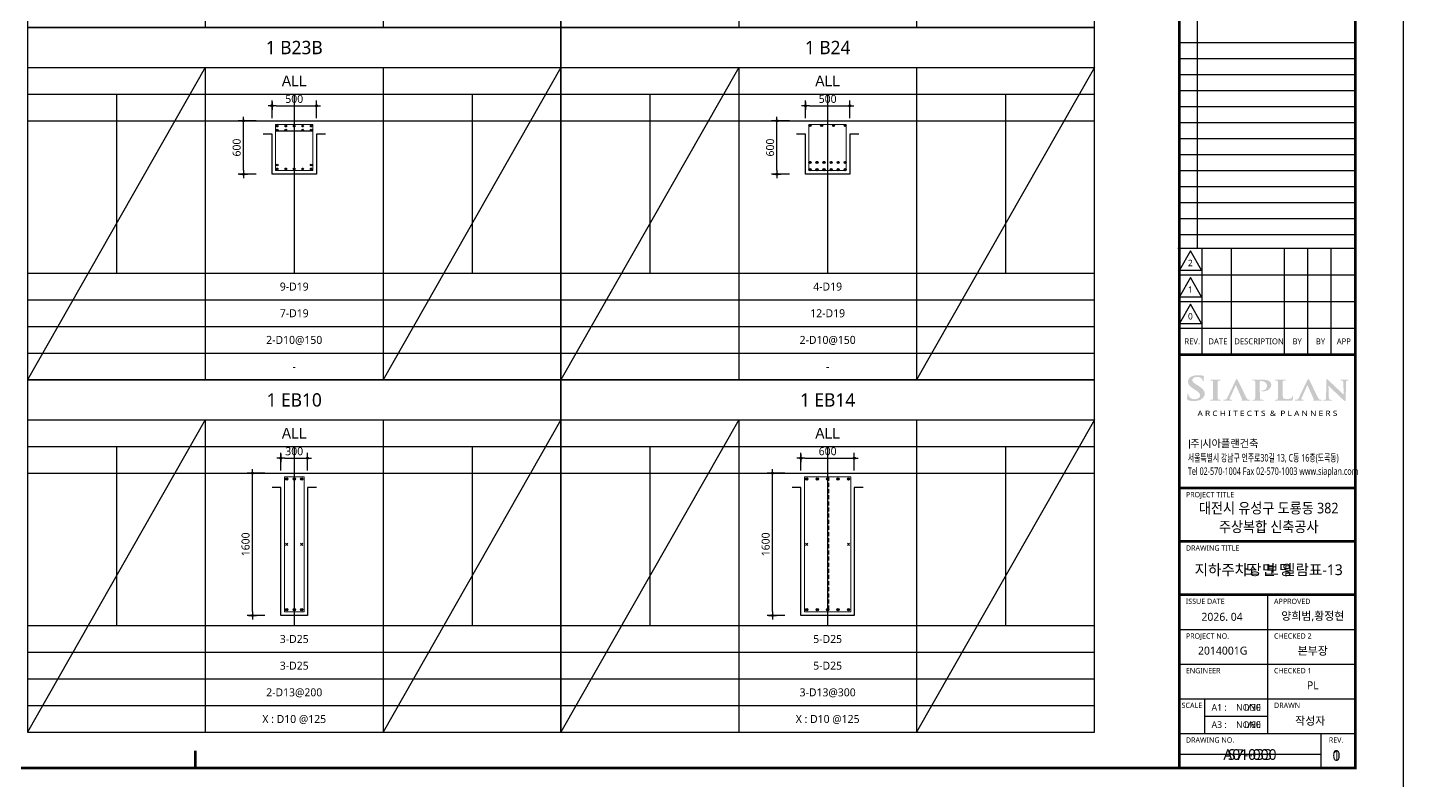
# Model space of a CAD drawing. Header units: millimetres. Extents: x 0 to 252030, y -124740 to 196020.
# Drawn here: x 85353 to 100830, y 107140 to 115610 of the extents above; entities that cross this region are included whole.
import ezdxf
from ezdxf.enums import TextEntityAlignment as Align

# ---------------------------------------------------------------- set-up
doc = ezdxf.new("R2010")
doc.units = ezdxf.units.MM
doc.header["$LTSCALE"] = 30
doc.linetypes.add('HID', pattern=[2.3, 1.5, -0.8])
doc.layers.get('DEFPOINTS').update_dxf_attribs({"color": 142})
for name, color, linetype in [('0-SEC1', 3, 'Continuous'), ('AA-SHEET-TEXT', 3, 'Continuous'), ('CON', 2, 'Continuous'), ('DIM', 7, 'Continuous'), ('ETC', 7, 'Continuous'), ('S-철근', 3, 'Continuous'), ('SHEET', 7, 'Continuous'), ('TXT', 3, 'Continuous'), ('XR-FORM_(도룡동)$0$Sheet', 7, 'Continuous'), ('XR-FORM_(도룡동)$0$TEXT', 3, 'Continuous')]:
    doc.layers.add(name, color=color, linetype=linetype)
for name, color, linetype, lineweight in [('SkinBar', 7, 'Continuous', 0), ('Stirrup', 1, 'Continuous', 0), ('TieBar', 7, 'HID', 0)]:
    doc.layers.add(name, color=color, linetype=linetype, lineweight=lineweight)
doc.styles.get("Standard").update_dxf_attribs({"font": 'malgun.ttf'})
doc.styles.add('XR-FORM$0$맑은고딕', font='malgun.ttf')
doc.styles.add('XR-FORM_(도룡동)$0$맑은고딕', font='malgun.ttf')
doc.styles.add('XR-FORM_(도룡동)$0$충북옥천_FORM$0$맑은고딕', font='malgun.ttf')
doc.styles.add('XR-FORM_(도룡동)$1$맑은고딕', font='malgun.ttf')
doc.styles.add('XR-FORM_(도룡동)$2$맑은고딕', font='malgun.ttf')
doc.styles.add('XR-FORM_(도룡동)$3$맑은고딕', font='malgun.ttf')
doc.styles.add('돋움', font='Dotum.ttf')
doc.styles.add('맑은 고딕', font='malgun.ttf')
doc.styles.add('맑은고딕', font='malgun.ttf')
doc.dimstyles.new('30NDIM', dxfattribs={"dimscale": 50, "dimtxt": 3, "dimasz": 1.5, "dimexe": 2, "dimexo": 6, "dimgap": 1, "dimtad": 1, "dimdec": 0, "dimrnd": 0.25, "dimzin": 0, "dimdsep": 46, "dimtxsty": 'Standard', "dimblk": 'Z_DOT', "dimcen": 5, "dimclrd": 256, "dimclre": 256, "dimclrt": 3, "dimadec": 0, "dimazin": 0, "dimtm": 1e-09, "dimtfac": 1, "dimtdec": 0, "dimtix": 1, "dimtmove": 2, "dimatfit": 1, "dimldrblk": 'Z_DOT', "dimfxl": 1, "dimtolj": 1, "dimtzin": 0, "dimarcsym": 0})

# ---------------------------------------------------------------- blocks, each defined once
blk = doc.blocks.new('XR-FORM_(도룡동)$0$S')
at = {"layer": 'XR-FORM_(도룡동)$0$Sheet'}
h = blk.add_hatch(color=6, dxfattribs=at)
edge = h.paths.add_edge_path()
edge.add_spline(control_points=[(76338, 15545), (76338, 15545), (76295, 15571), (76295, 15571), (76172, 15645), (76132, 15687), (76132, 15744), (76132, 15817), (76203, 15865), (76313, 15865), (76409, 15865), (76454, 15832), (76479, 15807), (76511, 15775), (76518, 15737), (76518, 15729), (76518, 15711), (76524, 15702), (76538, 15702), (76557, 15702), (76559, 15724), (76559, 15744), (76559, 15811), (76562, 15848), (76564, 15870), (76564, 15870), (76565, 15890), (76565, 15890), (76565, 15905), (76548, 15908), (76540, 15909), (76494, 15919), (76430, 15930), (76333, 15930), (76119, 15930), (75970, 15833), (75970, 15695), (75970, 15588), (76037, 15502), (76202, 15401), (76202, 15401), (76273, 15357), (76273, 15357), (76398, 15281), (76423, 15225), (76423, 15165), (76423, 15099), (76352, 15030), (76220, 15030), (76155, 15030), (76041, 15045), (76002, 15150), (75994, 15172), (75988, 15197), (75988, 15211), (75988, 15217), (75988, 15236), (75968, 15236), (75948, 15236), (75946, 15209), (75945, 15201), (75945, 15201), (75945, 15197), (75945, 15197), (75943, 15174), (75938, 15104), (75938, 15040), (75938, 15011), (75943, 15004), (75970, 14994), (76035, 14972), (76103, 14962), (76198, 14962), (76298, 14962), (76379, 14979), (76447, 15013), (76575, 15079), (76595, 15177), (76595, 15230), (76595, 15347), (76528, 15430), (76338, 15545)], knot_values=[0, 0, 0, 0, 1, 1, 1, 2, 2, 2, 3, 3, 3, 4, 4, 4, 5, 5, 5, 6, 6, 6, 7, 7, 7, 8, 8, 8, 9, 9, 9, 10, 10, 10, 11, 11, 11, 12, 12, 12, 13, 13, 13, 14, 14, 14, 15, 15, 15, 16, 16, 16, 17, 17, 17, 18, 18, 18, 19, 19, 19, 20, 20, 20, 21, 21, 21, 22, 22, 22, 23, 23, 23, 24, 24, 24, 25, 25, 25, 26, 26, 26, 27, 27, 27, 27], degree=3, periodic=0)
h = blk.add_hatch(color=6, dxfattribs=at)
edge = h.paths.add_edge_path()
edge.add_spline(control_points=[(77180, 15007), (77180, 15007), (77166, 15007), (77166, 15007), (77156, 15007), (77148, 15007), (77134, 15009), (77098, 15014), (77093, 15029), (77089, 15056), (77084, 15098), (77084, 15641), (77086, 15677), (77089, 15714), (77100, 15725), (77131, 15729), (77143, 15731), (77153, 15732), (77163, 15732), (77163, 15732), (77180, 15732), (77180, 15732), (77188, 15732), (77195, 15739), (77195, 15747), (77195, 15755), (77188, 15761), (77180, 15761), (77180, 15761), (76814, 15761), (76814, 15761), (76806, 15761), (76800, 15755), (76800, 15747), (76800, 15739), (76806, 15732), (76814, 15732), (76814, 15732), (76832, 15732), (76832, 15732), (76847, 15732), (76860, 15730), (76871, 15728), (76897, 15723), (76909, 15710), (76912, 15677), (76912, 15677), (76912, 15677), (76912, 15677), (76914, 15650), (76915, 15103), (76908, 15057), (76904, 15025), (76895, 15014), (76873, 15011), (76858, 15008), (76843, 15007), (76827, 15007), (76826, 15007), (76814, 15007), (76814, 15007), (76806, 15007), (76800, 15000), (76800, 14992), (76800, 14984), (76806, 14977), (76814, 14977), (76814, 14977), (77180, 14977), (77180, 14977), (77188, 14977), (77195, 14984), (77195, 14992), (77195, 15000), (77188, 15007), (77180, 15007)], knot_values=[0, 0, 0, 0, 1, 1, 1, 2, 2, 2, 3, 3, 3, 4, 4, 4, 5, 5, 5, 6, 6, 6, 7, 7, 7, 8, 8, 8, 9, 9, 9, 10, 10, 10, 11, 11, 11, 12, 12, 12, 13, 13, 13, 14, 14, 14, 15, 15, 15, 16, 16, 16, 17, 17, 17, 18, 18, 18, 19, 19, 19, 20, 20, 20, 21, 21, 21, 22, 22, 22, 23, 23, 23, 24, 24, 24, 25, 25, 25, 25], degree=3, periodic=0)
h = blk.add_hatch(color=6, dxfattribs=at)
edge = h.paths.add_edge_path()
edge.add_spline(control_points=[(78289, 15008), (78289, 15008), (78256, 15008), (78256, 15008), (78252, 15008), (78248, 15009), (78243, 15010), (78220, 15014), (78192, 15028), (78158, 15085), (78158, 15085), (77848, 15727), (77836, 15749), (77824, 15773), (77816, 15784), (77802, 15784), (77787, 15784), (77771, 15771), (77757, 15741), (77757, 15741), (77450, 15097), (77450, 15097), (77424, 15042), (77401, 15015), (77350, 15010), (77342, 15009), (77328, 15008), (77317, 15008), (77317, 15008), (77304, 15008), (77304, 15008), (77298, 15008), (77292, 15002), (77292, 14994), (77292, 14987), (77298, 14980), (77304, 14980), (77304, 14980), (77609, 14980), (77609, 14980), (77615, 14980), (77621, 14987), (77621, 14994), (77621, 15002), (77615, 15008), (77609, 15008), (77609, 15008), (77576, 15008), (77576, 15008), (77539, 15008), (77534, 15021), (77534, 15033), (77534, 15044), (77540, 15068), (77552, 15094), (77552, 15094), (77762, 15561), (77762, 15561), (77762, 15561), (78005, 15016), (78004, 15016), (78005, 15014), (78005, 15012), (78004, 15010), (78003, 15008), (78001, 15008), (77998, 15008), (77998, 15008), (77984, 15008), (77984, 15008), (77978, 15008), (77972, 15002), (77972, 14994), (77972, 14987), (77978, 14980), (77984, 14980), (77984, 14980), (78289, 14980), (78289, 14980), (78295, 14980), (78301, 14987), (78301, 14994), (78301, 15002), (78295, 15008), (78289, 15008)], knot_values=[0, 0, 0, 0, 1, 1, 1, 2, 2, 2, 3, 3, 3, 4, 4, 4, 5, 5, 5, 6, 6, 6, 7, 7, 7, 8, 8, 8, 9, 9, 9, 10, 10, 10, 11, 11, 11, 12, 12, 12, 13, 13, 13, 14, 14, 14, 15, 15, 15, 16, 16, 16, 17, 17, 17, 18, 18, 18, 19, 19, 19, 20, 20, 20, 21, 21, 21, 22, 22, 22, 23, 23, 23, 24, 24, 24, 25, 25, 25, 26, 26, 26, 27, 27, 27, 28, 28, 28, 28], degree=3, periodic=0)
h = blk.add_hatch(color=250, dxfattribs=at)
edge = h.paths.add_edge_path()
edge.add_spline(control_points=[(78762, 15355), (78740, 15355), (78721, 15354), (78721, 15339), (78721, 15329), (78732, 15327), (78739, 15326), (78739, 15326), (78761, 15325), (78768, 15325), (78956, 15325), (79092, 15431), (79092, 15577), (79092, 15629), (79059, 15678), (79025, 15703), (79003, 15719), (78945, 15762), (78781, 15762), (78781, 15762), (78772, 15762), (78771, 15762), (78771, 15762), (78376, 15762), (78376, 15762), (78367, 15762), (78360, 15756), (78360, 15748), (78360, 15740), (78367, 15734), (78376, 15734), (78376, 15734), (78423, 15734), (78423, 15734), (78429, 15733), (78435, 15733), (78438, 15732), (78480, 15725), (78488, 15709), (78491, 15677), (78491, 15677), (78491, 15677), (78491, 15677), (78493, 15651), (78494, 15108), (78487, 15062), (78481, 15030), (78474, 15013), (78453, 15010), (78437, 15007), (78422, 15006), (78407, 15006), (78406, 15006), (78396, 15006), (78396, 15006), (78387, 15006), (78380, 14999), (78380, 14991), (78380, 14983), (78387, 14977), (78396, 14977), (78396, 14977), (78791, 14977), (78791, 14977), (78800, 14977), (78807, 14983), (78807, 14991), (78807, 14999), (78800, 15006), (78791, 15006), (78791, 15006), (78781, 15006), (78781, 15006), (78761, 15006), (78733, 15008), (78715, 15010), (78681, 15013), (78672, 15031), (78668, 15061), (78662, 15105), (78662, 15684), (78662, 15690), (78662, 15699), (78664, 15704), (78669, 15705), (78679, 15708), (78707, 15709), (78729, 15709), (78757, 15709), (78810, 15704), (78857, 15670), (78924, 15623), (78931, 15562), (78931, 15520), (78931, 15418), (78833, 15355), (78762, 15355)], knot_values=[0, 0, 0, 0, 1, 1, 1, 2, 2, 2, 3, 3, 3, 4, 4, 4, 5, 5, 5, 6, 6, 6, 7, 7, 7, 8, 8, 8, 9, 9, 9, 10, 10, 10, 11, 11, 11, 12, 12, 12, 13, 13, 13, 14, 14, 14, 15, 15, 15, 16, 16, 16, 17, 17, 17, 18, 18, 18, 19, 19, 19, 20, 20, 20, 21, 21, 21, 22, 22, 22, 23, 23, 23, 24, 24, 24, 25, 25, 25, 26, 26, 26, 27, 27, 27, 28, 28, 28, 29, 29, 29, 30, 30, 30, 31, 31, 31, 32, 32, 32, 32], degree=3, periodic=0)
h = blk.add_hatch(color=250, dxfattribs=at)
edge = h.paths.add_edge_path()
edge.add_spline(control_points=[(79896, 15147), (79880, 15147), (79878, 15134), (79877, 15128), (79875, 15109), (79860, 15082), (79845, 15069), (79815, 15043), (79768, 15042), (79696, 15042), (79592, 15042), (79561, 15049), (79541, 15063), (79541, 15063), (79541, 15063), (79541, 15063), (79522, 15076), (79515, 15314), (79515, 15460), (79515, 15617), (79515, 15645), (79518, 15677), (79521, 15714), (79532, 15724), (79562, 15729), (79578, 15731), (79599, 15732), (79612, 15732), (79620, 15732), (79633, 15732), (79638, 15739), (79640, 15742), (79641, 15745), (79641, 15748), (79641, 15756), (79634, 15762), (79626, 15762), (79626, 15762), (79235, 15762), (79235, 15762), (79226, 15762), (79220, 15756), (79220, 15748), (79220, 15743), (79222, 15738), (79227, 15736), (79227, 15735), (79229, 15735), (79229, 15734), (79235, 15732), (79243, 15732), (79247, 15732), (79265, 15732), (79280, 15731), (79290, 15729), (79331, 15722), (79340, 15709), (79342, 15677), (79344, 15651), (79345, 15108), (79338, 15062), (79332, 15030), (79326, 15013), (79304, 15010), (79290, 15007), (79276, 15006), (79262, 15006), (79262, 15006), (79245, 15006), (79245, 15006), (79237, 15006), (79230, 14999), (79230, 14991), (79230, 14983), (79237, 14977), (79245, 14977), (79245, 14977), (79615, 14977), (79615, 14977), (79615, 14977), (79805, 14976), (79805, 14976), (79874, 14976), (79882, 14981), (79891, 15006), (79901, 15036), (79910, 15113), (79910, 15125), (79910, 15135), (79910, 15147), (79896, 15147)], knot_values=[0, 0, 0, 0, 1, 1, 1, 2, 2, 2, 3, 3, 3, 4, 4, 4, 5, 5, 5, 6, 6, 6, 7, 7, 7, 8, 8, 8, 9, 9, 9, 10, 10, 10, 11, 11, 11, 12, 12, 12, 13, 13, 13, 14, 14, 14, 15, 15, 15, 16, 16, 16, 17, 17, 17, 18, 18, 18, 19, 19, 19, 20, 20, 20, 21, 21, 21, 22, 22, 22, 23, 23, 23, 24, 24, 24, 25, 25, 25, 26, 26, 26, 27, 27, 27, 28, 28, 28, 29, 29, 29, 30, 30, 30, 30], degree=3, periodic=0)
h = blk.add_hatch(color=250, dxfattribs=at)
edge = h.paths.add_edge_path()
edge.add_spline(control_points=[(80974, 15008), (80974, 15008), (80942, 15008), (80942, 15008), (80937, 15008), (80933, 15009), (80928, 15010), (80905, 15014), (80878, 15028), (80843, 15085), (80843, 15085), (80533, 15727), (80521, 15749), (80509, 15773), (80501, 15784), (80487, 15784), (80472, 15784), (80457, 15771), (80442, 15741), (80442, 15741), (80135, 15097), (80135, 15097), (80109, 15042), (80086, 15015), (80035, 15010), (80027, 15009), (80013, 15008), (80002, 15008), (80002, 15008), (79989, 15008), (79989, 15008), (79983, 15008), (79977, 15002), (79977, 14994), (79977, 14987), (79983, 14980), (79989, 14980), (79989, 14980), (80294, 14980), (80294, 14980), (80300, 14980), (80306, 14987), (80306, 14994), (80306, 15002), (80300, 15008), (80294, 15008), (80294, 15008), (80261, 15008), (80261, 15008), (80224, 15008), (80219, 15021), (80219, 15033), (80219, 15044), (80225, 15068), (80237, 15094), (80237, 15094), (80447, 15561), (80447, 15561), (80447, 15561), (80690, 15016), (80690, 15016), (80690, 15014), (80690, 15012), (80689, 15010), (80688, 15008), (80686, 15008), (80683, 15008), (80683, 15008), (80669, 15008), (80669, 15008), (80663, 15008), (80657, 15002), (80657, 14994), (80657, 14987), (80663, 14980), (80669, 14980), (80669, 14980), (80974, 14980), (80974, 14980), (80980, 14980), (80986, 14987), (80986, 14994), (80986, 15002), (80980, 15008), (80974, 15008)], knot_values=[0, 0, 0, 0, 1, 1, 1, 2, 2, 2, 3, 3, 3, 4, 4, 4, 5, 5, 5, 6, 6, 6, 7, 7, 7, 8, 8, 8, 9, 9, 9, 10, 10, 10, 11, 11, 11, 12, 12, 12, 13, 13, 13, 14, 14, 14, 15, 15, 15, 16, 16, 16, 17, 17, 17, 18, 18, 18, 19, 19, 19, 20, 20, 20, 21, 21, 21, 22, 22, 22, 23, 23, 23, 24, 24, 24, 25, 25, 25, 26, 26, 26, 27, 27, 27, 28, 28, 28, 28], degree=3, periodic=0)
h = blk.add_hatch(color=250, dxfattribs=at)
edge = h.paths.add_edge_path()
edge.add_spline(control_points=[(81976, 15761), (81976, 15761), (81692, 15761), (81692, 15761), (81686, 15761), (81681, 15755), (81681, 15747), (81681, 15739), (81686, 15732), (81692, 15732), (81692, 15732), (81700, 15732), (81702, 15732), (81718, 15732), (81744, 15732), (81760, 15726), (81783, 15717), (81794, 15705), (81795, 15641), (81795, 15641), (81806, 15233), (81806, 15224), (81806, 15224), (81806, 15202), (81806, 15202), (81797, 15210), (81212, 15762), (81212, 15762), (81199, 15775), (81187, 15784), (81176, 15784), (81158, 15784), (81158, 15750), (81158, 15740), (81158, 15740), (81148, 15134), (81148, 15134), (81147, 15045), (81143, 15018), (81117, 15011), (81101, 15006), (81079, 15006), (81068, 15006), (81067, 15006), (81057, 15006), (81057, 15006), (81051, 15006), (81046, 14999), (81046, 14991), (81046, 14983), (81051, 14976), (81057, 14976), (81057, 14976), (81353, 14976), (81353, 14976), (81359, 14976), (81364, 14983), (81364, 14991), (81364, 14999), (81359, 15006), (81353, 15006), (81353, 15006), (81342, 15006), (81340, 15006), (81324, 15006), (81303, 15006), (81284, 15013), (81268, 15018), (81251, 15035), (81248, 15122), (81248, 15122), (81237, 15522), (81236, 15534), (81241, 15530), (81780, 15014), (81821, 14978), (81833, 14966), (81851, 14966), (81864, 14966), (81880, 14966), (81882, 14986), (81882, 15002), (81882, 15002), (81894, 15649), (81894, 15649), (81895, 15706), (81903, 15722), (81931, 15729), (81944, 15732), (81952, 15732), (81963, 15732), (81965, 15732), (81976, 15732), (81976, 15732), (81982, 15732), (81987, 15739), (81987, 15747), (81987, 15755), (81982, 15761), (81976, 15761)], knot_values=[0, 0, 0, 0, 1, 1, 1, 2, 2, 2, 3, 3, 3, 4, 4, 4, 5, 5, 5, 6, 6, 6, 7, 7, 7, 8, 8, 8, 9, 9, 9, 10, 10, 10, 11, 11, 11, 12, 12, 12, 13, 13, 13, 14, 14, 14, 15, 15, 15, 16, 16, 16, 17, 17, 17, 18, 18, 18, 19, 19, 19, 20, 20, 20, 21, 21, 21, 22, 22, 22, 23, 23, 23, 24, 24, 24, 25, 25, 25, 26, 26, 26, 27, 27, 27, 28, 28, 28, 29, 29, 29, 30, 30, 30, 31, 31, 31, 32, 32, 32, 33, 33, 33, 33], degree=3, periodic=0)
at = {"layer": 'DEFPOINTS'}
for p, q in [((76315, 52073), (76315, 20700)), ((82250, 28396), (75640, 28396)), ((82250, 27796), (75640, 27796)), ((82250, 27196), (75640, 27196)), ((82250, 26596), (75640, 26596)), ((82250, 25996), (75640, 25996)), ((82250, 25396), (75640, 25396)), ((82250, 24796), (75640, 24796)), ((82250, 24196), (75640, 24196)), ((82250, 23596), (75640, 23596)), ((82250, 22996), (75640, 22996)), ((82250, 22396), (75640, 22396)), ((82250, 21796), (75640, 21796)), ((82250, 21196), (75640, 21196)), ((80950, 1706), (75640, 1706))]:
    blk.add_line(p, q, dxfattribs=at)
at = {"layer": 'XR-FORM_(도룡동)$0$Sheet'}
for p, q in [((75590, 20700), (82204, 20700)), ((76490, 20700), (76490, 16700)), ((77590, 20700), (77590, 16700)), ((79575, 20700), (79575, 16700)), ((80450, 20700), (80450, 16700)), ((81325, 20700), (81325, 16700)), ((75640, 19700), (82254, 19700)), ((75640, 18700), (82254, 18700)), ((75640, 17700), (82254, 17700)), ((78945, 7700), (78945, 2500)), ((75640, 6400), (82250, 6400)), ((75640, 5100), (82250, 5100)), ((75640, 3800), (82250, 3800)), ((76591, 3798), (76591, 2500)), ((76591, 3149), (78945, 3149)), ((75640, 2500), (82250, 2500)), ((80950, 2500), (80950, 1200))]:
    blk.add_line(p, q, dxfattribs=at)
at = {"layer": 'XR-FORM_(도룡동)$0$Sheet', "const_width": 100}
blk.add_lwpolyline([(1850, 57950), (82250, 57950), (82250, 1200), (1850, 1200)], close=True, dxfattribs=at)
for points in [[(75640, 57950), (75640, 1200)], [(75640, 16700), (82250, 16700)], [(75640, 11700), (82250, 11700)], [(75640, 9700), (82250, 9700)], [(75640, 7700), (82250, 7700)]]:
    blk.add_lwpolyline(points, dxfattribs=at)
at = {"layer": 'XR-FORM_(도룡동)$0$Sheet'}
for points in [[(76065, 20589), (75650, 19869), (76481, 19869)], [(76065, 19589), (75650, 18869), (76481, 18869)], [(76065, 18589), (75650, 17869), (76481, 17869)]]:
    blk.add_lwpolyline(points, close=True, dxfattribs=at)
at = {"layer": 'XR-FORM_(도룡동)$0$Sheet', "color": 3, "const_width": 28}
for points in [[(76026, 13508), (76026, 13172)], [(76466, 13508), (76466, 13172)]]:
    blk.add_lwpolyline(points, dxfattribs=at)
at = {"layer": 'XR-FORM_(도룡동)$0$Sheet', "linetype": 'Continuous', "const_width": 100}
blk.add_lwpolyline([(38745, 1846), (38745, 1200)], dxfattribs=at)
at = {"layer": 'DEFPOINTS', "style": 'XR-FORM_(도룡동)$3$맑은고딕'}
blk.add_text('도 면 명', height=400, dxfattribs=at).set_placement((78996, 8633), align=Align.MIDDLE_CENTER)
at = {"layer": 'XR-FORM_(도룡동)$0$Sheet', "style": 'XR-FORM_(도룡동)$3$맑은고딕'}
for s, height, p in [('2', 240, (76059, 20140)), ('1', 240, (76059, 19140)), ('0', 240, (76059, 18140)), (' REV.', 220, (76090, 17200)), ('DATE', 220, (77090, 17200)), ('DESCRIPTION', 220, (78632, 17200)), ('BY', 220, (80062, 17200)), ('BY', 220, (80938, 17200)), ('APP', 220, (81812, 17200))]:
    blk.add_text(s, height=height, dxfattribs=at).set_placement(p, align=Align.MIDDLE)
at = {"layer": 'XR-FORM_(도룡동)$0$Sheet', "color": 3, "style": 'XR-FORM_(도룡동)$3$맑은고딕', "width": 1.2}
blk.add_text('A R C H I T E C T S  &  P L A N N E R S', height=200, dxfattribs=at).set_placement((78947, 14500), align=Align.MIDDLE_CENTER)
at = {"layer": 'XR-FORM_(도룡동)$0$Sheet', "color": 3, "style": 'XR-FORM_(도룡동)$3$맑은고딕'}
blk.add_text('주 시아플랜건축', height=280, dxfattribs=at).set_placement((76057, 13372), align=Align.MIDDLE_LEFT)
at = {"layer": 'XR-FORM_(도룡동)$0$Sheet', "color": 3, "style": 'XR-FORM_(도룡동)$3$맑은고딕', "width": 0.65}
for s, p in [('서울특별시 강남구 언주로30길 13, C동 16층(도곡동)', (75966, 12833)), ('Tel 02-570-1004 Fax 02-570-1003 www.siaplan.com', (75966, 12333))]:
    blk.add_text(s, height=280, dxfattribs=at).set_placement(p, align=Align.MIDDLE_LEFT)
at = {"layer": 'XR-FORM_(도룡동)$0$Sheet', "style": 'XR-FORM_(도룡동)$3$맑은고딕'}
for s, p in [('PROJECT TITLE', (75890, 11350)), ('DRAWING TITLE', (75890, 9350)), ('ISSUE DATE', (75890, 7350)), ('APPROVED', (79195, 7350)), ('PROJECT NO. ', (75890, 6050)), ('CHECKED 2 ', (79195, 6050)), ('ENGINEER', (75890, 4750)), ('CHECKED 1 ', (79195, 4750)), ('SCALE', (75730, 3450)), ('DRAWN', (79195, 3450)), ('DRAWING NO.', (75890, 2150)), ('REV.', (81250, 2150))]:
    blk.add_text(s, height=200, dxfattribs=at).set_placement(p)
at = {"layer": 'XR-FORM_(도룡동)$0$TEXT'}
for s, height, style, p in [('2026. 04', 300, 'XR-FORM_(도룡동)$3$맑은고딕', (77247, 6870)), ('A1 : ', 250, 'XR-FORM_(도룡동)$0$충북옥천_FORM$0$맑은고딕', (77179, 3474)), ('A3 : ', 250, 'XR-FORM_(도룡동)$0$충북옥천_FORM$0$맑은고딕', (77179, 2825))]:
    blk.add_text(s, height=height, dxfattribs=dict(at, style=style)).set_placement(p, align=Align.MIDDLE_CENTER)
at = {"layer": 'XR-FORM_(도룡동)$0$TEXT', "style": 'XR-FORM_(도룡동)$3$맑은고딕'}
blk.add_text('양희범,황정현', height=300, dxfattribs=at).set_placement((80649, 6901), align=Align.MIDDLE)
blk = doc.blocks.new('XR-FORM_(도룡동)', base_point=(101.33, -56114.51))
at = {"layer": 'DEFPOINTS'}
blk.add_lwpolyline([(0, 0), (420, 0), (420, 297), (0, 297)], close=True, dxfattribs=at)
at = {"xscale": 0.005, "yscale": 0.005, "zscale": 0.005}
blk.add_blockref('XR-FORM_(도룡동)$0$S', (-0.25, 0), dxfattribs=at)
at = {"layer": 'DEFPOINTS', "style": 'XR-FORM_(도룡동)$3$맑은고딕'}
for s, p in [('2014001G', (386.1, 28.01)), ('본부장', (402.99, 28.01)), ('PL', (402.99, 21.51))]:
    blk.add_text(s, height=1.5, dxfattribs=at).set_placement(p, align=Align.MIDDLE)
for p in [(393.26, 17.37), (393.26, 14.12)]:
    blk.add_text('NONE', height=1.25, dxfattribs=at).set_placement(p, align=Align.MIDDLE_RIGHT)
for s, height, p in [('작성자', 1.5, (402.51, 14.85)), ('A01-000', 2, (391.22, 8.53))]:
    blk.add_text(s, height=height, dxfattribs=at).set_placement(p, align=Align.MIDDLE_CENTER)
at = {"layer": 'XR-FORM_(도룡동)$0$TEXT', "style": 'XR-FORM_(도룡동)$3$맑은고딕', "width": 0.9}
for s, p in [('대전시 유성구 도룡동 382', (394.73, 54.74)), ('주상복합 신축공사', (394.73, 51.24))]:
    blk.add_text(s, height=2, dxfattribs=at).set_placement(p, align=Align.MIDDLE_CENTER)
at = {"layer": 'XR-FORM_(도룡동)$0$TEXT', "style": 'XR-FORM_(도룡동)$3$맑은고딕'}
blk.add_text('1', height=2, dxfattribs=at).set_placement((407.43, 8.35), align=Align.MIDDLE_CENTER)
blk = doc.blocks.new('4등분')
at = {"layer": 'DEFPOINTS'}
for p, q in [((1000, 3214), (1000, 1200)), ((3000, 3214), (3000, 1200)), ((5000, 3214), (5000, 1200)), ((0, 2914), (6000, 2914))]:
    blk.add_line(p, q, dxfattribs=at)
at = {"layer": 'SHEET'}
blk.add_line((0, 3514), (6000, 3514), dxfattribs=at)
at = {"layer": 'SHEET', "color": 6}
for p, q in [((2000, 3514), (2000, 0)), ((4000, 3514), (4000, 0)), ((0, 3214), (6000, 3214)), ((0, 1200), (6000, 1200)), ((0, 900), (6000, 900)), ((0, 600), (6000, 600)), ((0, 300), (6000, 300))]:
    blk.add_line(p, q, dxfattribs=at)
at = {"layer": 'SHEET'}
blk.add_lwpolyline([(6000, 3964), (0, 3964), (0, 0), (6000, 0)], close=True, dxfattribs=at)
blk = doc.blocks.new('Z_DOT')
at = {"layer": 'DIM', "color": 0}
for p, q in [((-1, 0), (1, 0)), ((0, -1), (0, 1))]:
    blk.add_line(p, q, dxfattribs=at)
for radius in [0.25, 0.125]:
    blk.add_circle((0, 0), radius, dxfattribs=at)
blk = doc.blocks.new('*D559')
at = {"layer": 'DEFPOINTS', "color": 0, "transparency": 16777216}
for p in [(87783, 114560), (88103, 114560), (88103, 113960)]:
    blk.add_point(p, dxfattribs=at)
at = {"layer": 'DIM', "lineweight": -2, "transparency": 16777216}
for p, q in [((87923, 114560), (87723, 114560)), ((87783, 114005), (87783, 114515)), ((87923, 113960), (87723, 113960))]:
    blk.add_line(p, q, dxfattribs=at)
at = {"layer": 'DIM', "lineweight": -2, "transparency": 16777216, "xscale": 45, "yscale": 45, "zscale": 45}
for p, rotation in [((87783, 114560), 90), ((87783, 113960), 270)]:
    blk.add_blockref('Z_DOT', p, dxfattribs=dict(at, rotation=rotation))
at = {"layer": 'DIM', "color": 3, "transparency": 16777216, "insert": (87706, 114260), "char_height": 90, "attachment_point": 5, "rotation": 90}
blk.add_mtext('\\A1;600', dxfattribs=at)
blk = doc.blocks.new('*D560')
at = {"layer": 'DEFPOINTS', "color": 0, "transparency": 16777216}
for p in [(88603, 114731), (88103, 114410), (88603, 114410)]:
    blk.add_point(p, dxfattribs=at)
at = {"layer": 'DIM', "lineweight": -2, "transparency": 16777216}
for p, q in [((88103, 114590), (88103, 114791)), ((88148, 114731), (88558, 114731)), ((88603, 114590), (88603, 114791))]:
    blk.add_line(p, q, dxfattribs=at)
at = {"layer": 'DIM', "lineweight": -2, "transparency": 16777216, "xscale": 45, "yscale": 45, "zscale": 45, "rotation": 180}
blk.add_blockref('Z_DOT', (88103, 114731), dxfattribs=at)
at = {"layer": 'DIM', "lineweight": -2, "transparency": 16777216, "xscale": 45, "yscale": 45, "zscale": 45}
blk.add_blockref('Z_DOT', (88603, 114731), dxfattribs=at)
at = {"layer": 'DIM', "color": 3, "transparency": 16777216, "insert": (88353, 114807), "char_height": 90, "attachment_point": 5}
blk.add_mtext('\\A1;500', dxfattribs=at)
blk = doc.blocks.new('*D1111')
at = {"layer": 'DEFPOINTS', "color": 0, "transparency": 16777216}
for p in [(87883, 110596), (88203, 110596), (88203, 108996)]:
    blk.add_point(p, dxfattribs=at)
at = {"layer": 'DIM', "lineweight": -2, "transparency": 16777216}
for p, q in [((88023, 110596), (87823, 110596)), ((87883, 109041), (87883, 110551)), ((88023, 108996), (87823, 108996))]:
    blk.add_line(p, q, dxfattribs=at)
at = {"layer": 'DIM', "lineweight": -2, "transparency": 16777216, "xscale": 45, "yscale": 45, "zscale": 45}
for p, rotation in [((87883, 110596), 90), ((87883, 108996), 270)]:
    blk.add_blockref('Z_DOT', p, dxfattribs=dict(at, rotation=rotation))
at = {"layer": 'DIM', "color": 3, "transparency": 16777216, "insert": (87806, 109796), "char_height": 90, "attachment_point": 5, "rotation": 90}
blk.add_mtext('\\A1;1600', dxfattribs=at)
blk = doc.blocks.new('*D1112')
at = {"layer": 'DEFPOINTS', "color": 0, "transparency": 16777216}
for p in [(88503, 110766), (88203, 110446), (88503, 110446)]:
    blk.add_point(p, dxfattribs=at)
at = {"layer": 'DIM', "lineweight": -2, "transparency": 16777216}
for p, q in [((88203, 110626), (88203, 110826)), ((88503, 110626), (88503, 110826)), ((88248, 110766), (88458, 110766))]:
    blk.add_line(p, q, dxfattribs=at)
at = {"layer": 'DIM', "lineweight": -2, "transparency": 16777216, "xscale": 45, "yscale": 45, "zscale": 45, "rotation": 180}
blk.add_blockref('Z_DOT', (88203, 110766), dxfattribs=at)
at = {"layer": 'DIM', "lineweight": -2, "transparency": 16777216, "xscale": 45, "yscale": 45, "zscale": 45}
blk.add_blockref('Z_DOT', (88503, 110766), dxfattribs=at)
at = {"layer": 'DIM', "color": 3, "transparency": 16777216, "insert": (88353, 110843), "char_height": 90, "attachment_point": 5}
blk.add_mtext('\\A1;300', dxfattribs=at)
blk = doc.blocks.new('*D1113')
at = {"layer": 'DEFPOINTS', "color": 0, "transparency": 16777216}
for p in [(93733, 110596), (94053, 110596), (94053, 108996)]:
    blk.add_point(p, dxfattribs=at)
at = {"layer": 'DIM', "lineweight": -2, "transparency": 16777216}
for p, q in [((93873, 110596), (93673, 110596)), ((93733, 109041), (93733, 110551)), ((93873, 108996), (93673, 108996))]:
    blk.add_line(p, q, dxfattribs=at)
at = {"layer": 'DIM', "lineweight": -2, "transparency": 16777216, "xscale": 45, "yscale": 45, "zscale": 45}
for p, rotation in [((93733, 110596), 90), ((93733, 108996), 270)]:
    blk.add_blockref('Z_DOT', p, dxfattribs=dict(at, rotation=rotation))
at = {"layer": 'DIM', "color": 3, "transparency": 16777216, "insert": (93656, 109796), "char_height": 90, "attachment_point": 5, "rotation": 90}
blk.add_mtext('\\A1;1600', dxfattribs=at)
blk = doc.blocks.new('*D1114')
at = {"layer": 'DEFPOINTS', "color": 0, "transparency": 16777216}
for p in [(94653, 110766), (94053, 110446), (94653, 110446)]:
    blk.add_point(p, dxfattribs=at)
at = {"layer": 'DIM', "lineweight": -2, "transparency": 16777216}
for p, q in [((94053, 110626), (94053, 110826)), ((94653, 110626), (94653, 110826)), ((94098, 110766), (94608, 110766))]:
    blk.add_line(p, q, dxfattribs=at)
at = {"layer": 'DIM', "lineweight": -2, "transparency": 16777216, "xscale": 45, "yscale": 45, "zscale": 45, "rotation": 180}
blk.add_blockref('Z_DOT', (94053, 110766), dxfattribs=at)
at = {"layer": 'DIM', "lineweight": -2, "transparency": 16777216, "xscale": 45, "yscale": 45, "zscale": 45}
blk.add_blockref('Z_DOT', (94653, 110766), dxfattribs=at)
at = {"layer": 'DIM', "color": 3, "transparency": 16777216, "insert": (94353, 110843), "char_height": 90, "attachment_point": 5}
blk.add_mtext('\\A1;600', dxfattribs=at)
blk = doc.blocks.new('*D1483')
at = {"layer": 'DEFPOINTS', "color": 0, "transparency": 16777216}
for p in [(93783, 114560), (94103, 114560), (94103, 113960)]:
    blk.add_point(p, dxfattribs=at)
at = {"layer": 'DIM', "lineweight": -2, "transparency": 16777216}
for p, q in [((93923, 114560), (93723, 114560)), ((93783, 114005), (93783, 114515)), ((93923, 113960), (93723, 113960))]:
    blk.add_line(p, q, dxfattribs=at)
at = {"layer": 'DIM', "lineweight": -2, "transparency": 16777216, "xscale": 45, "yscale": 45, "zscale": 45}
for p, rotation in [((93783, 114560), 90), ((93783, 113960), 270)]:
    blk.add_blockref('Z_DOT', p, dxfattribs=dict(at, rotation=rotation))
at = {"layer": 'DIM', "color": 3, "transparency": 16777216, "insert": (93706, 114260), "char_height": 90, "attachment_point": 5, "rotation": 90}
blk.add_mtext('\\A1;600', dxfattribs=at)
blk = doc.blocks.new('*D1484')
at = {"layer": 'DEFPOINTS', "color": 0, "transparency": 16777216}
for p in [(94603, 114731), (94103, 114410), (94603, 114410)]:
    blk.add_point(p, dxfattribs=at)
at = {"layer": 'DIM', "lineweight": -2, "transparency": 16777216}
for p, q in [((94103, 114590), (94103, 114791)), ((94148, 114731), (94558, 114731)), ((94603, 114590), (94603, 114791))]:
    blk.add_line(p, q, dxfattribs=at)
at = {"layer": 'DIM', "lineweight": -2, "transparency": 16777216, "xscale": 45, "yscale": 45, "zscale": 45, "rotation": 180}
blk.add_blockref('Z_DOT', (94103, 114731), dxfattribs=at)
at = {"layer": 'DIM', "lineweight": -2, "transparency": 16777216, "xscale": 45, "yscale": 45, "zscale": 45}
blk.add_blockref('Z_DOT', (94603, 114731), dxfattribs=at)
at = {"layer": 'DIM', "color": 3, "transparency": 16777216, "insert": (94353, 114807), "char_height": 90, "attachment_point": 5}
blk.add_mtext('\\A1;500', dxfattribs=at)

msp = doc.modelspace()

# ---------------------------------------------------------------- hatches: boundary and pattern name
at = {"layer": 'S-철근'}
h = msp.add_hatch(color=256, dxfattribs=at)
edge = h.paths.add_edge_path()
edge.add_arc((88162.08013, 114501.41992), 9.55, 0, 180)
edge.add_arc((88162.08013, 114501.41992), 9.55, 180, 360)
h = msp.add_hatch(color=256, dxfattribs=at)
edge = h.paths.add_edge_path()
edge.add_arc((88162.08013, 114457.31992), 9.55, 0, 180)
edge.add_arc((88162.08013, 114457.31992), 9.55, 180, 360)
h = msp.add_hatch(color=256, dxfattribs=at)
edge = h.paths.add_edge_path()
edge.add_arc((88257.54013, 114501.41992), 9.55, 0, 180)
edge.add_arc((88257.54013, 114501.41992), 9.55, 180, 360)
h = msp.add_hatch(color=256, dxfattribs=at)
edge = h.paths.add_edge_path()
edge.add_arc((88257.54013, 114457.31992), 9.55, 0, 180)
edge.add_arc((88257.54013, 114457.31992), 9.55, 180, 360)
h = msp.add_hatch(color=256, dxfattribs=at)
edge = h.paths.add_edge_path()
edge.add_arc((88353.00013, 114501.41992), 9.55, 0, 180)
edge.add_arc((88353.00013, 114501.41992), 9.55, 180, 360)
h = msp.add_hatch(color=256, dxfattribs=at)
edge = h.paths.add_edge_path()
edge.add_arc((88448.46013, 114501.41992), 9.55, 0, 180)
edge.add_arc((88448.46013, 114501.41992), 9.55, 180, 360)
h = msp.add_hatch(color=256, dxfattribs=at)
edge = h.paths.add_edge_path()
edge.add_arc((88448.46013, 114457.31992), 9.55, 0, 180)
edge.add_arc((88448.46013, 114457.31992), 9.55, 180, 360)
h = msp.add_hatch(color=256, dxfattribs=at)
edge = h.paths.add_edge_path()
edge.add_arc((88543.92013, 114501.41992), 9.55, 0, 180)
edge.add_arc((88543.92013, 114501.41992), 9.55, 180, 360)
h = msp.add_hatch(color=256, dxfattribs=at)
edge = h.paths.add_edge_path()
edge.add_arc((88543.92013, 114457.31992), 9.55, 0, 180)
edge.add_arc((88543.92013, 114457.31992), 9.55, 180, 360)
h = msp.add_hatch(color=256, dxfattribs=at)
edge = h.paths.add_edge_path()
edge.add_arc((88162.08013, 114063.67992), 9.55, 0, 180)
edge.add_arc((88162.08013, 114063.67992), 9.55, 180, 360)
h = msp.add_hatch(color=256, dxfattribs=at)
edge = h.paths.add_edge_path()
edge.add_arc((88543.92013, 114063.67992), 9.55, 0, 180)
edge.add_arc((88543.92013, 114063.67992), 9.55, 180, 360)
h = msp.add_hatch(color=256, dxfattribs=at)
edge = h.paths.add_edge_path()
edge.add_arc((88162.08013, 114019.57992), 9.55, 0, 180)
edge.add_arc((88162.08013, 114019.57992), 9.55, 180, 360)
h = msp.add_hatch(color=256, dxfattribs=at)
edge = h.paths.add_edge_path()
edge.add_arc((88257.54013, 114019.57992), 9.55, 0, 180)
edge.add_arc((88257.54013, 114019.57992), 9.55, 180, 360)
h = msp.add_hatch(color=256, dxfattribs=at)
edge = h.paths.add_edge_path()
edge.add_arc((88353.00013, 114019.57992), 9.55, 0, 180)
edge.add_arc((88353.00013, 114019.57992), 9.55, 180, 360)
h = msp.add_hatch(color=256, dxfattribs=at)
edge = h.paths.add_edge_path()
edge.add_arc((88448.46013, 114019.57992), 9.55, 0, 180)
edge.add_arc((88448.46013, 114019.57992), 9.55, 180, 360)
h = msp.add_hatch(color=256, dxfattribs=at)
edge = h.paths.add_edge_path()
edge.add_arc((88543.92013, 114019.57992), 9.55, 0, 180)
edge.add_arc((88543.92013, 114019.57992), 9.55, 180, 360)
h = msp.add_hatch(color=256, dxfattribs=at)
edge = h.paths.add_edge_path()
edge.add_arc((88268.40013, 110530.59992), 12.7, 0, 180)
edge.add_arc((88268.40013, 110530.59992), 12.7, 180, 360)
h = msp.add_hatch(color=256, dxfattribs=at)
edge = h.paths.add_edge_path()
edge.add_arc((88353.00013, 110530.59992), 12.7, 0, 180)
edge.add_arc((88353.00013, 110530.59992), 12.7, 180, 360)
h = msp.add_hatch(color=256, dxfattribs=at)
edge = h.paths.add_edge_path()
edge.add_arc((88437.60013, 110530.59992), 12.7, 0, 180)
edge.add_arc((88437.60013, 110530.59992), 12.7, 180, 360)
h = msp.add_hatch(color=256, dxfattribs=at)
edge = h.paths.add_edge_path()
edge.add_arc((94118.40013, 110530.59992), 12.7, 0, 180)
edge.add_arc((94118.40013, 110530.59992), 12.7, 180, 360)
h = msp.add_hatch(color=256, dxfattribs=at)
edge = h.paths.add_edge_path()
edge.add_arc((94235.70013, 110530.59992), 12.7, 0, 180)
edge.add_arc((94235.70013, 110530.59992), 12.7, 180, 360)
h = msp.add_hatch(color=256, dxfattribs=at)
edge = h.paths.add_edge_path()
edge.add_arc((94353.00013, 110530.59992), 12.7, 0, 180)
edge.add_arc((94353.00013, 110530.59992), 12.7, 180, 360)
h = msp.add_hatch(color=256, dxfattribs=at)
edge = h.paths.add_edge_path()
edge.add_arc((94470.30013, 110530.59992), 12.7, 0, 180)
edge.add_arc((94470.30013, 110530.59992), 12.7, 180, 360)
h = msp.add_hatch(color=256, dxfattribs=at)
edge = h.paths.add_edge_path()
edge.add_arc((94587.60013, 110530.59992), 12.7, 0, 180)
edge.add_arc((94587.60013, 110530.59992), 12.7, 180, 360)
h = msp.add_hatch(color=256, dxfattribs=at)
edge = h.paths.add_edge_path()
edge.add_arc((88268.40013, 109061.39992), 12.7, 0, 180)
edge.add_arc((88268.40013, 109061.39992), 12.7, 180, 360)
h = msp.add_hatch(color=256, dxfattribs=at)
edge = h.paths.add_edge_path()
edge.add_arc((88353.00013, 109061.39992), 12.7, 0, 180)
edge.add_arc((88353.00013, 109061.39992), 12.7, 180, 360)
h = msp.add_hatch(color=256, dxfattribs=at)
edge = h.paths.add_edge_path()
edge.add_arc((88437.60013, 109061.39992), 12.7, 0, 180)
edge.add_arc((88437.60013, 109061.39992), 12.7, 180, 360)
h = msp.add_hatch(color=256, dxfattribs=at)
edge = h.paths.add_edge_path()
edge.add_arc((94118.40013, 109061.39992), 12.7, 0, 180)
edge.add_arc((94118.40013, 109061.39992), 12.7, 180, 360)
h = msp.add_hatch(color=256, dxfattribs=at)
edge = h.paths.add_edge_path()
edge.add_arc((94235.70013, 109061.39992), 12.7, 0, 180)
edge.add_arc((94235.70013, 109061.39992), 12.7, 180, 360)
h = msp.add_hatch(color=256, dxfattribs=at)
edge = h.paths.add_edge_path()
edge.add_arc((94353.00013, 109061.39992), 12.7, 0, 180)
edge.add_arc((94353.00013, 109061.39992), 12.7, 180, 360)
h = msp.add_hatch(color=256, dxfattribs=at)
edge = h.paths.add_edge_path()
edge.add_arc((94470.30013, 109061.39992), 12.7, 0, 180)
edge.add_arc((94470.30013, 109061.39992), 12.7, 180, 360)
h = msp.add_hatch(color=256, dxfattribs=at)
edge = h.paths.add_edge_path()
edge.add_arc((94587.60013, 109061.39992), 12.7, 0, 180)
edge.add_arc((94587.60013, 109061.39992), 12.7, 180, 360)

# ---------------------------------------------------------------- linework, layer by layer
at = {"layer": 'CON', "color": 8}
for p, q in [((88003.00013, 114560.49992), (88703.00013, 114560.49992)), ((94003.00013, 114560.49992), (94703.00013, 114560.49992)), ((88103.00013, 110595.99992), (88603.00013, 110595.99992)), ((93953.00013, 110595.99992), (94753.00013, 110595.99992))]:
    msp.add_line(p, q, dxfattribs=at)
for points in [[(88703.00013, 114410.49992), (88603.00013, 114410.49992), (88603.00013, 113960.49992), (88103.00013, 113960.49992), (88103.00013, 114410.49992), (88003.00013, 114410.49992)], [(94703.00013, 114410.49992), (94603.00013, 114410.49992), (94603.00013, 113960.49992), (94103.00013, 113960.49992), (94103.00013, 114410.49992), (94003.00013, 114410.49992)], [(88603.00013, 110435.99992), (88503.00013, 110435.99992), (88503.00013, 108995.99992), (88203.00013, 108995.99992), (88203.00013, 110435.99992), (88103.00013, 110435.99992)], [(94753.00013, 110435.99992), (94653.00013, 110435.99992), (94653.00013, 108995.99992), (94053.00013, 108995.99992), (94053.00013, 110435.99992), (93953.00013, 110435.99992)]]:
    msp.add_lwpolyline(points, dxfattribs=at)
at = {"layer": 'ETC', "color": 8}
msp.add_line((88143.00013, 114447.76992), (88563.00013, 114447.76992), dxfattribs=at)
at = {"layer": 'S-철근', "const_width": 12.5}
for points in [[(94148.75013, 114508.49992, 1), (94161.25013, 114508.49992, 1)], [(94280.4168, 114508.49992, 1), (94292.9168, 114508.49992, 1)], [(94412.08347, 114508.49992, 1), (94424.58347, 114508.49992, 1)], [(94543.75013, 114508.49992, 1), (94556.25013, 114508.49992, 1)], [(94148.75013, 114092.49992, 1), (94161.25013, 114092.49992, 1)], [(94227.75013, 114092.49992, 1), (94240.25013, 114092.49992, 1)], [(94306.75013, 114092.49992, 1), (94319.25013, 114092.49992, 1)], [(94385.75013, 114092.49992, 1), (94398.25013, 114092.49992, 1)], [(94464.75013, 114092.49992, 1), (94477.25013, 114092.49992, 1)], [(94543.75013, 114092.49992, 1), (94556.25013, 114092.49992, 1)], [(94148.75013, 114012.49992, 1), (94161.25013, 114012.49992, 1)], [(94227.75013, 114012.49992, 1), (94240.25013, 114012.49992, 1)], [(94306.75013, 114012.49992, 1), (94319.25013, 114012.49992, 1)], [(94385.75013, 114012.49992, 1), (94398.25013, 114012.49992, 1)], [(94464.75013, 114012.49992, 1), (94477.25013, 114012.49992, 1)], [(94543.75013, 114012.49992, 1), (94556.25013, 114012.49992, 1)]]:
    msp.add_lwpolyline(points, format="xyb", close=True, dxfattribs=at)
at = {"layer": 'S-철근'}
for centre, radius in [((88162.08013, 114501.41992), 9.55), ((88162.08013, 114457.31992), 9.55), ((88257.54013, 114501.41992), 9.55), ((88257.54013, 114457.31992), 9.55), ((88353.00013, 114501.41992), 9.55), ((88448.46013, 114501.41992), 9.55), ((88448.46013, 114457.31992), 9.55), ((88543.92013, 114501.41992), 9.55), ((88543.92013, 114457.31992), 9.55), ((94155.00013, 114508.49992), 12.5), ((94286.6668, 114508.49992), 12.5), ((94418.33347, 114508.49992), 12.5), ((94550.00013, 114508.49992), 12.5), ((88162.08013, 114063.67992), 9.55), ((88543.92013, 114063.67992), 9.55), ((94155.00013, 114092.49992), 12.5), ((94234.00013, 114092.49992), 12.5), ((94313.00013, 114092.49992), 12.5), ((94392.00013, 114092.49992), 12.5), ((94471.00013, 114092.49992), 12.5), ((94550.00013, 114092.49992), 12.5), ((88162.08013, 114019.57992), 9.55), ((88257.54013, 114019.57992), 9.55), ((88353.00013, 114019.57992), 9.55), ((88448.46013, 114019.57992), 9.55), ((88543.92013, 114019.57992), 9.55), ((94155.00013, 114012.49992), 12.5), ((94234.00013, 114012.49992), 12.5), ((94313.00013, 114012.49992), 12.5), ((94392.00013, 114012.49992), 12.5), ((94471.00013, 114012.49992), 12.5), ((94550.00013, 114012.49992), 12.5), ((88268.40013, 110530.59992), 12.7), ((88353.00013, 110530.59992), 12.7), ((88437.60013, 110530.59992), 12.7), ((94118.40013, 110530.59992), 12.7), ((94235.70013, 110530.59992), 12.7), ((94353.00013, 110530.59992), 12.7), ((94470.30013, 110530.59992), 12.7), ((94587.60013, 110530.59992), 12.7), ((88268.40013, 109061.39992), 12.7), ((88353.00013, 109061.39992), 12.7), ((88437.60013, 109061.39992), 12.7), ((94118.40013, 109061.39992), 12.7), ((94235.70013, 109061.39992), 12.7), ((94353.00013, 109061.39992), 12.7), ((94470.30013, 109061.39992), 12.7), ((94587.60013, 109061.39992), 12.7)]:
    msp.add_circle(centre, radius, dxfattribs=at)
at = {"layer": 'SHEET'}
for p, q in [((87353.00013, 115160.49992), (85353.00013, 111645.99992)), ((91353.00013, 115160.49992), (89353.00013, 111645.99992)), ((93353.00013, 115160.49992), (91353.00013, 111645.99992)), ((97353.00013, 115160.49992), (95353.00013, 111645.99992)), ((87353.00013, 111195.99992), (85353.00013, 107681.49992)), ((91353.00013, 111195.99992), (89353.00013, 107681.49992)), ((93353.00013, 111195.99992), (91353.00013, 107681.49992)), ((97353.00013, 111195.99992), (95353.00013, 107681.49992))]:
    msp.add_line(p, q, dxfattribs=at)
at = {"layer": 'SkinBar'}
for p, q in [((88255.70013, 109808.69992), (88281.10013, 109783.29992)), ((88255.70013, 109783.29992), (88281.10013, 109808.69992)), ((88424.90013, 109808.69992), (88450.30013, 109783.29992)), ((88424.90013, 109783.29992), (88450.30013, 109808.69992)), ((94105.70013, 109808.69992), (94131.10013, 109783.29992)), ((94105.70013, 109783.29992), (94131.10013, 109808.69992)), ((94574.90013, 109808.69992), (94600.30013, 109783.29992)), ((94574.90013, 109783.29992), (94600.30013, 109808.69992))]:
    msp.add_line(p, q, dxfattribs=at)
at = {"layer": 'Stirrup', "color": 3}
for points in [[(88143.00013, 114000.49992), (88143.00013, 114520.49992), (88563.00013, 114520.49992), (88563.00013, 114000.49992), (88143.00013, 114000.49992)], [(94143.00013, 114000.49992), (94143.00013, 114520.49992), (94563.00013, 114520.49992), (94563.00013, 114000.49992), (94143.00013, 114000.49992)], [(88243.00013, 109035.99992), (88243.00013, 110555.99992), (88463.00013, 110555.99992), (88463.00013, 109035.99992), (88243.00013, 109035.99992)], [(94093.00013, 109035.99992), (94093.00013, 110555.99992), (94613.00013, 110555.99992), (94613.00013, 109035.99992), (94093.00013, 109035.99992)]]:
    msp.add_lwpolyline(points, dxfattribs=at)
at = {"layer": 'TieBar'}
msp.add_line((94365.70013, 110555.99992), (94365.70013, 109035.99992), dxfattribs=at)

# ---------------------------------------------------------------- block references
for p in [(85353.00013, 115610.49992), (91353.00013, 115610.49992), (85353.00013, 111645.99992), (91353.00013, 111645.99992), (85353.00013, 107681.49992), (91353.00013, 107681.49992)]:
    msp.add_blockref('4등분', p)
at = {"layer": '0-SEC1', "xscale": 60, "yscale": 60, "zscale": 60}
msp.add_blockref('XR-FORM_(도룡동)', (81710.02429, -3259950.57868), dxfattribs=at)

# ---------------------------------------------------------------- texts
at = {"layer": 'AA-SHEET-TEXT'}
for s, style, p in [('지하주차장 보 일람표-13', 'XR-FORM$0$맑은고딕', (99313.90026, 109509.9794)), ('S7-033', 'XR-FORM_(도룡동)$2$맑은고딕', (99103.50013, 107431.90968)), ('0', '맑은고딕', (100075.95675, 107421.07997))]:
    msp.add_text(s, height=120, dxfattribs=dict(at, style=style)).set_placement(p, align=Align.MIDDLE_CENTER)
for s, style, p in [('1/30', 'XR-FORM_(도룡동)$0$맑은고딕', (99225.41387, 107962.15212)), ('1/60', 'XR-FORM_(도룡동)$1$맑은고딕', (99225.41387, 107767.38398))]:
    msp.add_text(s, height=75, dxfattribs=dict(at, style=style)).set_placement(p, align=Align.MIDDLE_RIGHT)
at = {"layer": 'TXT', "color": 2, "style": '맑은 고딕'}
for s, p in [('1 B23B', (88353.00013, 115385.49992)), ('1 B24', (94353.00013, 115385.49992)), ('1 EB10', (88353.00013, 111420.99992)), ('1 EB14', (94353.00013, 111420.99992))]:
    msp.add_text(s, height=150, dxfattribs=at).set_placement(p, align=Align.MIDDLE_CENTER)
at = {"layer": 'TXT'}
for s, height, style, p in [('ALL', 120, '돋움', (88353.00013, 115010.49992)), ('ALL', 120, '돋움', (94353.00013, 115010.49992)), ('9-D19', 90, '맑은 고딕', (88353.00013, 112695.99992)), ('4-D19', 90, '맑은 고딕', (94353.00013, 112695.99992)), ('7-D19', 90, '맑은 고딕', (88353.00013, 112395.99992)), ('12-D19', 90, '맑은 고딕', (94353.00013, 112395.99992)), ('2-D10@150', 90, '맑은 고딕', (88353.00013, 112095.99992)), ('2-D10@150', 90, '맑은 고딕', (94353.00013, 112095.99992)), ('-', 90, '맑은 고딕', (88353.00013, 111795.99992)), ('-', 90, '맑은 고딕', (94353.00013, 111795.99992)), ('ALL', 120, '돋움', (88353.00013, 111045.99992)), ('ALL', 120, '돋움', (94353.00013, 111045.99992)), ('3-D25', 90, '맑은 고딕', (88353.00013, 108731.49992)), ('5-D25', 90, '맑은 고딕', (94353.00013, 108731.49992)), ('3-D25', 90, '맑은 고딕', (88353.00013, 108431.49992)), ('5-D25', 90, '맑은 고딕', (94353.00013, 108431.49992)), ('2-D13@200', 90, '맑은 고딕', (88353.00013, 108131.49992)), ('3-D13@300', 90, '맑은 고딕', (94353.00013, 108131.49992)), ('X : D10 @125', 90, '맑은 고딕', (88353.00013, 107831.49992)), ('X : D10 @125', 90, '맑은 고딕', (94353.00013, 107831.49992))]:
    msp.add_text(s, height=height, dxfattribs=dict(at, style=style)).set_placement(p, align=Align.MIDDLE_CENTER)

# ---------------------------------------------------------------- dimensions: what is measured, and where the dimension line sits
at = {"layer": 'DIM'}
for base, p1, p2, picture, middle in [((88603.00013, 114730.65148), (88103.00013, 114410.49992), (88603.00013, 114410.49992), '*D560', (88353.00013, 114807.14945)), ((94603.00013, 114730.65148), (94103.00013, 114410.49992), (94603.00013, 114410.49992), '*D1484', (94353.00013, 114807.14945)), ((88503.00013, 110766.15148), (88203.00013, 110445.99992), (88503.00013, 110445.99992), '*D1112', (88353.00013, 110842.64945)), ((94653.00013, 110766.15148), (94053.00013, 110445.99992), (94653.00013, 110445.99992), '*D1114', (94353.00013, 110842.64945))]:
    dim = msp.add_linear_dim(base=base, p1=p1, p2=p2, dimstyle='30NDIM', override={"dimscale": 30, "dimtxsty": 'Standard'}, dxfattribs=at)
    dim.commit()
    dim.dimension.update_dxf_attribs({"geometry": picture, "text_midpoint": middle})
for base, p1, p2, picture, middle in [((87782.84857, 114560.49992), (88103.00013, 113960.49992), (88103.00013, 114560.49992), '*D559', (87706.3506, 114260.49992)), ((93782.84857, 114560.49992), (94103.00013, 113960.49992), (94103.00013, 114560.49992), '*D1483', (93706.3506, 114260.49992)), ((87882.84857, 110595.99992), (88203.00013, 108995.99992), (88203.00013, 110595.99992), '*D1111', (87806.10604, 109795.99992)), ((93732.84857, 110595.99992), (94053.00013, 108995.99992), (94053.00013, 110595.99992), '*D1113', (93656.10604, 109795.99992))]:
    dim = msp.add_linear_dim(base=base, p1=p1, p2=p2, angle=90, dimstyle='30NDIM', override={"dimscale": 30, "dimtxsty": 'Standard'}, dxfattribs=at)
    dim.commit()
    dim.dimension.update_dxf_attribs({"geometry": picture, "text_midpoint": middle})

doc.saveas('drawing.dxf')
